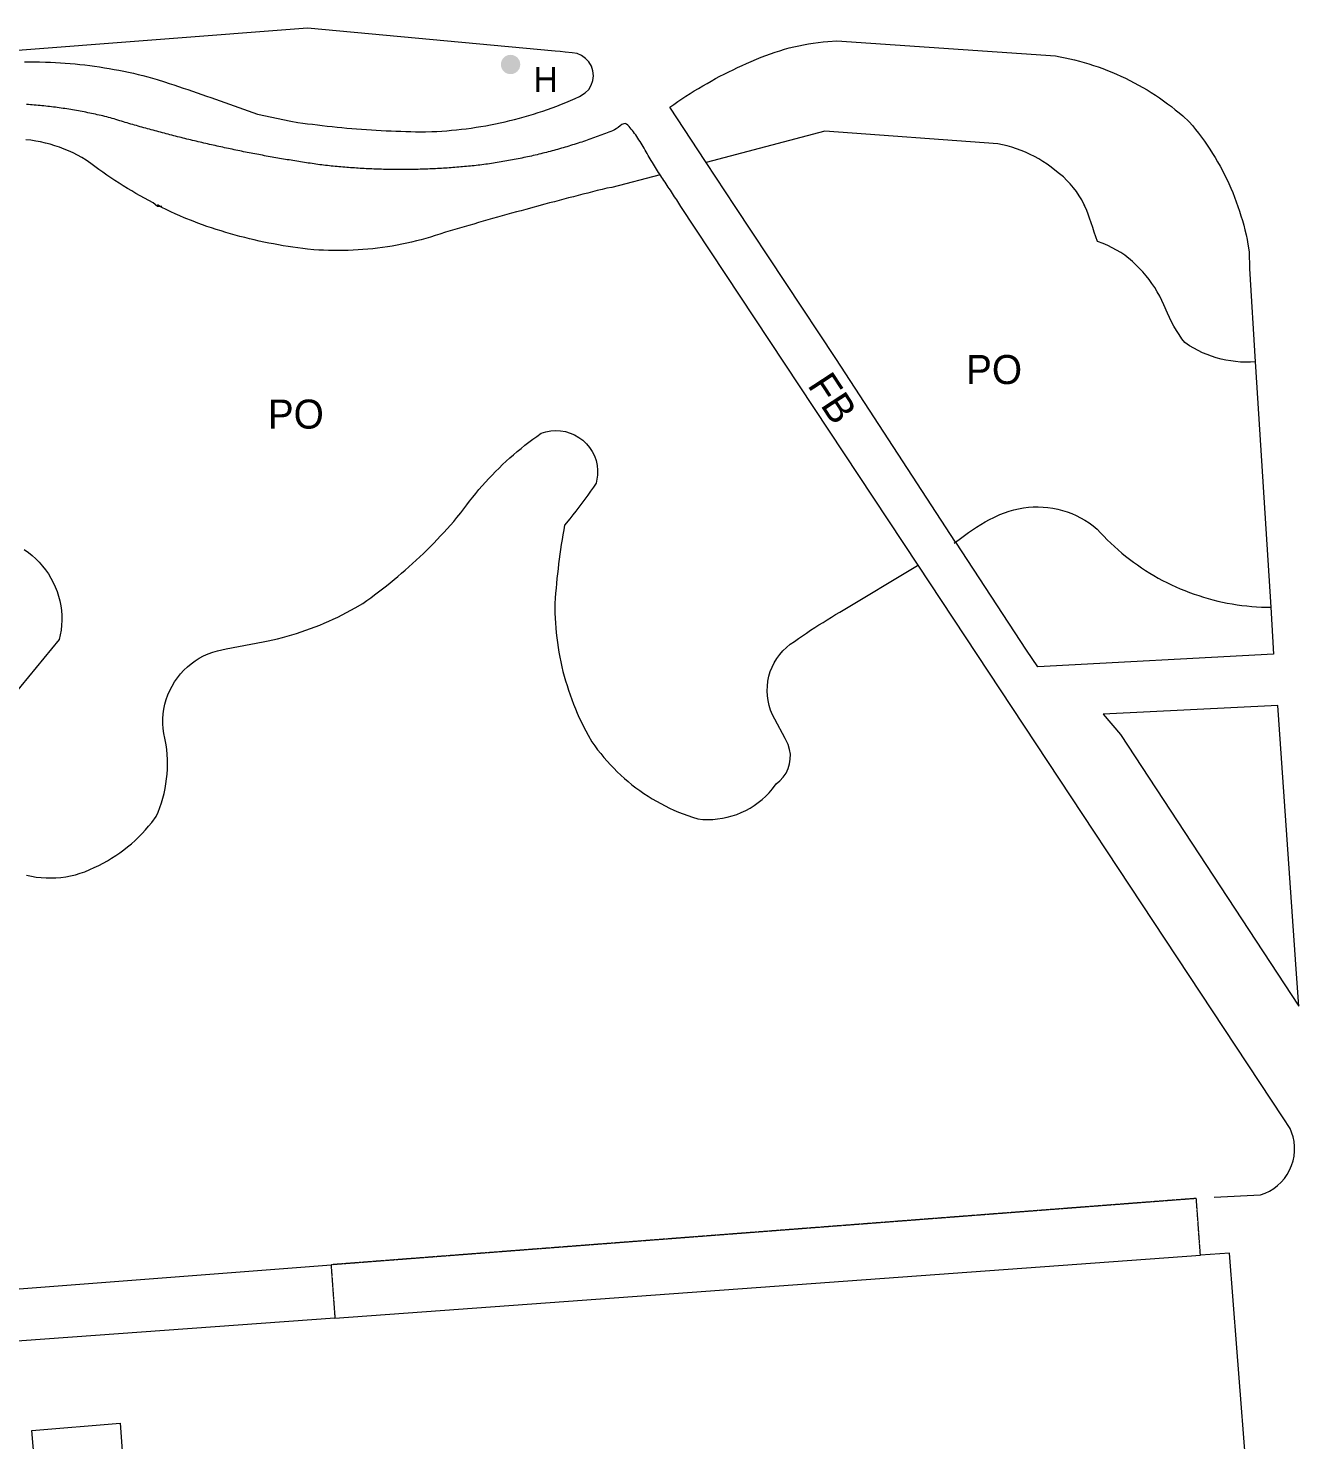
# Model space of a CAD drawing. Header units: millimetres. Extents: x 833924389 to 835767163, y 817400000 to 818811854.
# Drawn here: x 835516493 to 835582174, y 817836242 to 817909211 of the extents above; entities that cross this region are included whole.
import ezdxf

# ---------------------------------------------------------------- set-up
doc = ezdxf.new("R2010")
doc.units = ezdxf.units.MM
doc.header["$LTSCALE"] = 10
doc.header["$MEASUREMENT"] = 0
doc.linetypes.add('11SW4B$1$DGN Style 3', pattern=[2.349844, 1.67846, -0.671384])
doc.layers.add('01_Base_Plan', color=5, linetype='Continuous', lineweight=5)
doc.styles.add('11SW4B$0$Style-WORKING', font='WORKING.shx')

# ---------------------------------------------------------------- blocks, each defined once
blk = doc.blocks.new('11SW4B$0$UTIFH')
at = {"layer": '01_Base_Plan', "linetype": 'Continuous', "lineweight": 13}
h = blk.add_hatch(color=256, dxfattribs=at)
edge = h.paths.add_edge_path()
edge.add_arc((0, 0), 0.5, 0, 360)

msp = doc.modelspace()

# ---------------------------------------------------------------- linework, layer by layer
at = {"layer": '01_Base_Plan', "linetype": 'Continuous'}
for p, q in [((835532347, 817842527), (835577091, 817845777)), ((835501041, 817842897), (835532147, 817845287))]:
    msp.add_line(p, q, dxfattribs=at)
at = {"layer": '01_Base_Plan', "linetype": 'Continuous', "flags": 128}
for points in [[(835516303, 817907480), (835516558, 817907477), (835516812, 817907473), (835517067, 817907468), (835517390, 817907460), (835517644, 817907451), (835517899, 817907440), (835518153, 817907425), (835518407, 817907408), (835518660, 817907388), (835518914, 817907365), (835519167, 817907340), (835519420, 817907312), (835519673, 817907281), (835519925, 817907248), (835520177, 817907211), (835520428, 817907172), (835520679, 817907130), (835520930, 817907086), (835521180, 817907039), (835521430, 817906989), (835521678, 817906936), (835521927, 817906881), (835522175, 817906823), (835522422, 817906763), (835522668, 817906700), (835522914, 817906634), (835523159, 817906565), (835523533, 817906441), (835523774, 817906361), (835524016, 817906280), (835524257, 817906199), (835524498, 817906117), (835524739, 817906036), (835524979, 817905954), (835525220, 817905871), (835525461, 817905788), (835525701, 817905705), (835525941, 817905622), (835526182, 817905538), (835526422, 817905454), (835526662, 817905370), (835526902, 817905285), (835527141, 817905200), (835527381, 817905114), (835527620, 817905029), (835527860, 817904943), (835528099, 817904856), (835528338, 817904770), (835530062, 817904400), (835530434, 817904345), (835530686, 817904310), (835530938, 817904276), (835531191, 817904244), (835531443, 817904212), (835531696, 817904182), (835531949, 817904154), (835532202, 817904126), (835532455, 817904100), (835532708, 817904076), (835532962, 817904052), (835533215, 817904030), (835533469, 817904009), (835533723, 817903990), (835533977, 817903972), (835534231, 817903955), (835534485, 817903940), (835534739, 817903925), (835534993, 817903913), (835535247, 817903901), (835535502, 817903891), (835535756, 817903882), (835536010, 817903874), (835536265, 817903868), (835536519, 817903863), (835536774, 817903860), (835537028, 817903858), (835537364, 817903869), (835537618, 817903881), (835537872, 817903896), (835538126, 817903914), (835538380, 817903935), (835538633, 817903960), (835538886, 817903988), (835539139, 817904018), (835539391, 817904052), (835539643, 817904089), (835539894, 817904130), (835540145, 817904173), (835540395, 817904219), (835540645, 817904269), (835540894, 817904321), (835541143, 817904377), (835541390, 817904436), (835541637, 817904498), (835541883, 817904562), (835542129, 817904630), (835542373, 817904701), (835542616, 817904775), (835542859, 817904852), (835543101, 817904932), (835543341, 817905015), (835543581, 817905101), (835543819, 817905190), (835544057, 817905282), (835544293, 817905376), (835544528, 817905474), (835544762, 817905574), (835544994, 817905678), (835545291, 817905863), (835545465, 817906047), (835545597, 817906264), (835545679, 817906503), (835545708, 817906755), (835545683, 817907007), (835545605, 817907248), (835545477, 817907466), (835545306, 817907653), (835545098, 817907799), (835544865, 817907898), (835544615, 817907945), (835544247, 817907981), (835543993, 817908006), (835543740, 817908031), (835530923, 817909211), (835507445, 817907408)], [(835551542, 817902269), (835551504, 817902327), (835549656, 817905125), (835549863, 817905272), (835550073, 817905416), (835550284, 817905558), (835550496, 817905698), (835550711, 817905835), (835550926, 817905970), (835551144, 817906102), (835551363, 817906232), (835551583, 817906359), (835551805, 817906483), (835552028, 817906606), (835552252, 817906725), (835552478, 817906842), (835552705, 817906957), (835552934, 817907068), (835553164, 817907178), (835553395, 817907284), (835553627, 817907388), (835553860, 817907490), (835554148, 817907610), (835554382, 817907709), (835554619, 817907802), (835554858, 817907890), (835555098, 817907973), (835555341, 817908051), (835555585, 817908123), (835555830, 817908190), (835556077, 817908251), (835556326, 817908307), (835556575, 817908358), (835556826, 817908403), (835557077, 817908442), (835557329, 817908476), (835557582, 817908505), (835557836, 817908527), (835558297, 817908555), (835569590, 817907785), (835569840, 817907739), (835570090, 817907689), (835570338, 817907635), (835570586, 817907575), (835570832, 817907511), (835571077, 817907443), (835571321, 817907369), (835571563, 817907292), (835571804, 817907210), (835572043, 817907123), (835572280, 817907032), (835572516, 817906936), (835572750, 817906836), (835572982, 817906732), (835573212, 817906624), (835573440, 817906511), (835573666, 817906394), (835573889, 817906272), (835574110, 817906147), (835574329, 817906018), (835574545, 817905884), (835574759, 817905746), (835574970, 817905605), (835575179, 817905459), (835575384, 817905310), (835575587, 817905157), (835575787, 817905000), (835575984, 817904839), (835576178, 817904675), (835576514, 817904375), (835576678, 817904181), (835576838, 817903984), (835576994, 817903784), (835577147, 817903580), (835577295, 817903375), (835577440, 817903166), (835577581, 817902955), (835577717, 817902741), (835577850, 817902525), (835577979, 817902306), (835578103, 817902085), (835578224, 817901861), (835578340, 817901635), (835578451, 817901408), (835578559, 817901178), (835578662, 817900946), (835578761, 817900712), (835578855, 817900477), (835578945, 817900239), (835579030, 817900000), (835579111, 817899760), (835579187, 817899518), (835579259, 817899275), (835579326, 817899030), (835579389, 817898784), (835579447, 817898537), (835579500, 817898289), (835579548, 817898041), (835579614, 817897652), (835579619, 817896789), (835579924, 817891960), (835579939, 817891714), (835580723, 817879280), (835580875, 817876859), (835568682, 817876203), (835568091, 817877054), (835564438, 817882644)], [(835549158, 817901636), (835549136, 817901669), (835549081, 817901752), (835549026, 817901836), (835548971, 817901921), (835548917, 817902008), (835548863, 817902096), (835548810, 817902185), (835548757, 817902275), (835548704, 817902366), (835548651, 817902457), (835548598, 817902549), (835548545, 817902640), (835548492, 817902732), (835548439, 817902824), (835548387, 817902915), (835548334, 817903006), (835548280, 817903096), (835548227, 817903186), (835548173, 817903274), (835548119, 817903361), (835548065, 817903447), (835548010, 817903532), (835547955, 817903614), (835547899, 817903695), (835547842, 817903774), (835547785, 817903851), (835547728, 817903925), (835547669, 817903996), (835547610, 817904065), (835547550, 817904131), (835547489, 817904194), (835547427, 817904254), (835547357, 817904284), (835547275, 817904271), (835547184, 817904226), (835547088, 817904160), (835546988, 817904085), (835546889, 817904012), (835546793, 817903952), (835546701, 817903910), (835546607, 817903874), (835546514, 817903838), (835546421, 817903802), (835546328, 817903766), (835546234, 817903730), (835546141, 817903694), (835546047, 817903659), (835545953, 817903625), (835545859, 817903591), (835545765, 817903557), (835545671, 817903523), (835545577, 817903489), (835545482, 817903457), (835545388, 817903424), (835545293, 817903392), (835545198, 817903360), (835545104, 817903328), (835545009, 817903297), (835544914, 817903266), (835544818, 817903235), (835544723, 817903205), (835544628, 817903175), (835544532, 817903146), (835544436, 817903116), (835544341, 817903088), (835544245, 817903059), (835544149, 817903031), (835544053, 817903003), (835543957, 817902976), (835543860, 817902949), (835543764, 817902922), (835543668, 817902895), (835543571, 817902869), (835543474, 817902844), (835543378, 817902818), (835543281, 817902793), (835543184, 817902769), (835543087, 817902744), (835542990, 817902720), (835542893, 817902697), (835542795, 817902673), (835542698, 817902650), (835542601, 817902628), (835542503, 817902606), (835542406, 817902584), (835542308, 817902562), (835542210, 817902541), (835542112, 817902520), (835542014, 817902500), (835541916, 817902480), (835541818, 817902460), (835541720, 817902441), (835541622, 817902422), (835541524, 817902403), (835541426, 817902385), (835541327, 817902367), (835541229, 817902349), (835541130, 817902332), (835541032, 817902315), (835540933, 817902298), (835540834, 817902282), (835540736, 817902266), (835540637, 817902251), (835540538, 817902236), (835540439, 817902221), (835540340, 817902207), (835540241, 817902192), (835540142, 817902179), (835540043, 817902166), (835539944, 817902153), (835539845, 817902140), (835539745, 817902128), (835539646, 817902116), (835539547, 817902105), (835539447, 817902095), (835539348, 817902085), (835539248, 817902075), (835539149, 817902065), (835539049, 817902056), (835538950, 817902047), (835538850, 817902038), (835538750, 817902030), (835538651, 817902021), (835538551, 817902013), (835538451, 817902006), (835538352, 817901998), (835538252, 817901991), (835538152, 817901984), (835538052, 817901978), (835537952, 817901971), (835537853, 817901965), (835537753, 817901960), (835537653, 817901954), (835537553, 817901949), (835537453, 817901944), (835537353, 817901940), (835537253, 817901935), (835537153, 817901931), (835537054, 817901928), (835536954, 817901924), (835536854, 817901921), (835536754, 817901918), (835536654, 817901915), (835536554, 817901913), (835536454, 817901911), (835536354, 817901909), (835536254, 817901908), (835536154, 817901906), (835536054, 817901905), (835535954, 817901905), (835535854, 817901904), (835535754, 817901904), (835535654, 817901904), (835535554, 817901905), (835535454, 817901906), (835535354, 817901907), (835535254, 817901908), (835535154, 817901909), (835535054, 817901911), (835534954, 817901913), (835534854, 817901916), (835534754, 817901918), (835534654, 817901921), (835534554, 817901925), (835534454, 817901928), (835534354, 817901932), (835534254, 817901936), (835534154, 817901941), (835534054, 817901945), (835533955, 817901950), (835533855, 817901955), (835533755, 817901961), (835533655, 817901966), (835533555, 817901973), (835533455, 817901979), (835533356, 817901986), (835533256, 817901993), (835533156, 817902000), (835533056, 817902007), (835532957, 817902015), (835532857, 817902023), (835532757, 817902031), (835532658, 817902040), (835532558, 817902049), (835532459, 817902058), (835532359, 817902067), (835532259, 817902077), (835532160, 817902087), (835532060, 817902097), (835531961, 817902107), (835531862, 817902118), (835531762, 817902130), (835531663, 817902144), (835531564, 817902158), (835531465, 817902172), (835531366, 817902186), (835531267, 817902200), (835531168, 817902215), (835531069, 817902229), (835530971, 817902244), (835530872, 817902259), (835530773, 817902274), (835530674, 817902290), (835530575, 817902305), (835530476, 817902320), (835530378, 817902336), (835530279, 817902352), (835530180, 817902368), (835530081, 817902384), (835529983, 817902400), (835529884, 817902416), (835529785, 817902432), (835529687, 817902449), (835529588, 817902466), (835529490, 817902483), (835529391, 817902500), (835529293, 817902517), (835529194, 817902534), (835529096, 817902552), (835528997, 817902569), (835528899, 817902587), (835528800, 817902605), (835528702, 817902623), (835528604, 817902641), (835528505, 817902659), (835528407, 817902678), (835528309, 817902696), (835528211, 817902715), (835528112, 817902734), (835528014, 817902753), (835527916, 817902772), (835527818, 817902791), (835527720, 817902811), (835527622, 817902830), (835527524, 817902850), (835527426, 817902870), (835527328, 817902890), (835527230, 817902910), (835527132, 817902930), (835527034, 817902951), (835526936, 817902971), (835526838, 817902992), (835526740, 817903013), (835526643, 817903034), (835526545, 817903055), (835526447, 817903076), (835526350, 817903098), (835526252, 817903119), (835526154, 817903141), (835526057, 817903163), (835525959, 817903185), (835525862, 817903207), (835525764, 817903229), (835525667, 817903251), (835525569, 817903274), (835525472, 817903296), (835525374, 817903319), (835525277, 817903342), (835525180, 817903365), (835525082, 817903388), (835524985, 817903412), (835524888, 817903435), (835524791, 817903459), (835524694, 817903483), (835524597, 817903506), (835524500, 817903531), (835524403, 817903555), (835524306, 817903579), (835524209, 817903603), (835524112, 817903628), (835524015, 817903653), (835523918, 817903678), (835523821, 817903703), (835523724, 817903728), (835523628, 817903753), (835523531, 817903779), (835523434, 817903804), (835523338, 817903830), (835523241, 817903856), (835523144, 817903882), (835523048, 817903908), (835522951, 817903934), (835522855, 817903960), (835522758, 817903987), (835522662, 817904014), (835522566, 817904040), (835522469, 817904067), (835522373, 817904095), (835522277, 817904122), (835522181, 817904149), (835522085, 817904177), (835521989, 817904204), (835521892, 817904232), (835521796, 817904260), (835521700, 817904288), (835521605, 817904316), (835521509, 817904345), (835521413, 817904373), (835521317, 817904402), (835521221, 817904430), (835521125, 817904459), (835521030, 817904489), (835520934, 817904519), (835520839, 817904548), (835520743, 817904577), (835520647, 817904604), (835520550, 817904628), (835520452, 817904651), (835520355, 817904674), (835520258, 817904697), (835520160, 817904719), (835520063, 817904741), (835519965, 817904763), (835519867, 817904784), (835519770, 817904805), (835519672, 817904825), (835519574, 817904845), (835519476, 817904865), (835519377, 817904884), (835519279, 817904903), (835519181, 817904921), (835519083, 817904939), (835518984, 817904956), (835518886, 817904974), (835518787, 817904990), (835518688, 817905006), (835518590, 817905022), (835518491, 817905038), (835518392, 817905053), (835518293, 817905068), (835518194, 817905082), (835518095, 817905096), (835517996, 817905109), (835517897, 817905122), (835517798, 817905135), (835517698, 817905147), (835517599, 817905159), (835517500, 817905170), (835517400, 817905181), (835517301, 817905192), (835517201, 817905202), (835517102, 817905211), (835517002, 817905221), (835516903, 817905230), (835516803, 817905238), (835516703, 817905246), (835516604, 817905254), (835516504, 817905261), (835516404, 817905268)], [(835523403, 817900000), (835523311, 817900000), (835523176, 817900000), (835522950, 817900180), (835522726, 817900299), (835522503, 817900421), (835522281, 817900545), (835522060, 817900671), (835521841, 817900800), (835521623, 817900931), (835521406, 817901064), (835521191, 817901200), (835520978, 817901338), (835520766, 817901477), (835520555, 817901620), (835520346, 817901764), (835520138, 817901910), (835519932, 817902059), (835519727, 817902210), (835519482, 817902396), (835519263, 817902526), (835519040, 817902648), (835518813, 817902762), (835518582, 817902869), (835518348, 817902967), (835518110, 817903057), (835517869, 817903139), (835517625, 817903213), (835517379, 817903278), (835517131, 817903334), (835516881, 817903381), (835516630, 817903420), (835516377, 817903450)], [(835579925, 817891960), (835579924, 817891960), (835579671, 817891947), (835579417, 817891945), (835579162, 817891955), (835578909, 817891976), (835578656, 817892009), (835578406, 817892053), (835578157, 817892108), (835577912, 817892174), (835577669, 817892252), (835577431, 817892340), (835577196, 817892439), (835576967, 817892548), (835576743, 817892668), (835576524, 817892798), (835576281, 817892958), (835576131, 817893163), (835575988, 817893372), (835575852, 817893587), (835575723, 817893805), (835575601, 817894028), (835575487, 817894255), (835575381, 817894485), (835575207, 817894912), (835575100, 817895142), (835574984, 817895368), (835574859, 817895588), (835574726, 817895804), (835574584, 817896015), (835574434, 817896220), (835574277, 817896419), (835574111, 817896612), (835573939, 817896798), (835573759, 817896977), (835573572, 817897150), (835573180, 817897472), (835572969, 817897614), (835572752, 817897746), (835572529, 817897867), (835572300, 817897979), (835572067, 817898080), (835571771, 817898189), (835571687, 817898429), (835571603, 817898668), (835571521, 817898908), (835571439, 817899148), (835571357, 817899389), (835571271, 817899648), (835571177, 817899883), (835571123, 817900000), (835571106, 817900036), (835571070, 817900114), (835570952, 817900338), (835570821, 817900555), (835570679, 817900765), (835570525, 817900968), (835570361, 817901161), (835570187, 817901346), (835570003, 817901521), (835569810, 817901686), (835569567, 817901870), (835569367, 817902027), (835569162, 817902177), (835568950, 817902318), (835568733, 817902451), (835568512, 817902575), (835568285, 817902690), (835568054, 817902796), (835567819, 817902893), (835567580, 817902981), (835567338, 817903060), (835567093, 817903128), (835566619, 817903233), (835557670, 817903897), (835551542, 817902269)], [(835564438, 817882644), (835564436, 817882646), (835558236, 817892133), (835553040, 817900000), (835551542, 817902269)], [(835549158, 817901636), (835546658, 817900972), (835546402, 817900943), (835546156, 817900881), (835545909, 817900819), (835545662, 817900756), (835545416, 817900693), (835545169, 817900630), (835544923, 817900566), (835544676, 817900502), (835544430, 817900438), (835544184, 817900374), (835543938, 817900309), (835543692, 817900244), (835543446, 817900178), (835543200, 817900113), (835542217, 817899847), (835541972, 817899779), (835541726, 817899712), (835541481, 817899644), (835541236, 817899576), (835540990, 817899507), (835540745, 817899438), (835540500, 817899369), (835540256, 817899300), (835540011, 817899230), (835539766, 817899160), (835539522, 817899090), (835539277, 817899019), (835539033, 817898948), (835538788, 817898877), (835538544, 817898805), (835538300, 817898733), (835538056, 817898661), (835537779, 817898571), (835537537, 817898492), (835537294, 817898417), (835537049, 817898346), (835536804, 817898278), (835536558, 817898214), (835536310, 817898154), (835536062, 817898098), (835535813, 817898046), (835535563, 817897997), (835535313, 817897952), (835535061, 817897911), (835534810, 817897874), (835534557, 817897841), (835534304, 817897812), (835534051, 817897786), (835533797, 817897765), (835533544, 817897747), (835533289, 817897733), (835533035, 817897723), (835532781, 817897717), (835532526, 817897715), (835532271, 817897717), (835532017, 817897722), (835531763, 817897732), (835531508, 817897745), (835531255, 817897763), (835530935, 817897790), (835530682, 817897821), (835530430, 817897854), (835530178, 817897889), (835529926, 817897928), (835529675, 817897969), (835529424, 817898012), (835529174, 817898058), (835528924, 817898107), (835528675, 817898158), (835528426, 817898211), (835528178, 817898268), (835527930, 817898327), (835527683, 817898388), (835527437, 817898452), (835527191, 817898519), (835526947, 817898588), (835526702, 817898659), (835526459, 817898733), (835526216, 817898810), (835525975, 817898889), (835525734, 817898970), (835525494, 817899054), (835525254, 817899141), (835525016, 817899230), (835524555, 817899410), (835524322, 817899513), (835524091, 817899618), (835523860, 817899726), (835523631, 817899835), (835523403, 817899948), (835523311, 817900000), (835523176, 817900077)], [(835562491, 817881450), (835550238, 817900000), (835550183, 817900083), (835550128, 817900167), (835550073, 817900250), (835550018, 817900334), (835549963, 817900417), (835549908, 817900501), (835549853, 817900584), (835549798, 817900668), (835549742, 817900751), (835549687, 817900834), (835549632, 817900918), (835549577, 817901001), (835549522, 817901085), (835549467, 817901168), (835549412, 817901252), (835549357, 817901335), (835549302, 817901419), (835549246, 817901502), (835549191, 817901585), (835549158, 817901636)], [(835517671, 817865283), (835517926, 817865293), (835518179, 817865315), (835518431, 817865349), (835518681, 817865396), (835518929, 817865455), (835519173, 817865527), (835519414, 817865610), (835519676, 817865717), (835519908, 817865819), (835520138, 817865930), (835520364, 817866047), (835520586, 817866171), (835520804, 817866302), (835521017, 817866440), (835521227, 817866584), (835521431, 817866735), (835521631, 817866892), (835521826, 817867056), (835522015, 817867225), (835522200, 817867400), (835522378, 817867581), (835522551, 817867768), (835522717, 817867959), (835522878, 817868156), (835523103, 817868454), (835523203, 817868688), (835523295, 817868924), (835523377, 817869164), (835523450, 817869407), (835523513, 817869653), (835523567, 817869901), (835523612, 817870151), (835523647, 817870402), (835523671, 817870654), (835523687, 817870908), (835523692, 817871161), (835523688, 817871415), (835523674, 817871668), (835523650, 817871920), (835523616, 817872172), (835523556, 817872505), (835523506, 817872753), (835523473, 817873005), (835523457, 817873258), (835523458, 817873512), (835523476, 817873765), (835523510, 817874016), (835523562, 817874264), (835523630, 817874509), (835523714, 817874748), (835523815, 817874981), (835523930, 817875207), (835524061, 817875425), (835524206, 817875633), (835524364, 817875832), (835524536, 817876019), (835524719, 817876195), (835524914, 817876358), (835525120, 817876508), (835525335, 817876643), (835525559, 817876764), (835525790, 817876870), (835526028, 817876960), (835526271, 817877034), (835526723, 817877127), (835528642, 817877488), (835528891, 817877539), (835529140, 817877593), (835529387, 817877651), (835529634, 817877714), (835529880, 817877780), (835530124, 817877851), (835530368, 817877925), (835530610, 817878004), (835530851, 817878086), (835531090, 817878172), (835531328, 817878263), (835531564, 817878357), (835531799, 817878455), (835532032, 817878557), (835532264, 817878662), (835532494, 817878772), (835532722, 817878885), (835532948, 817879002), (835533172, 817879122), (835533394, 817879246), (835533783, 817879476), (835533991, 817879623), (835534197, 817879771), (835534402, 817879922), (835534605, 817880075), (835534807, 817880230), (835535007, 817880387), (835535205, 817880545), (835535402, 817880706), (835535598, 817880869), (835535792, 817881033), (835535984, 817881200), (835536174, 817881368), (835536363, 817881538), (835536550, 817881710), (835536736, 817881884), (835536920, 817882060), (835537101, 817882237), (835537282, 817882416), (835537460, 817882597), (835537637, 817882780), (835537811, 817882965), (835537984, 817883151), (835538156, 817883339), (835538325, 817883528), (835538492, 817883720), (835538658, 817883912), (835538861, 817884155), (835539008, 817884362), (835539159, 817884567), (835539313, 817884769), (835539470, 817884969), (835539630, 817885166), (835539793, 817885361), (835539958, 817885554), (835540127, 817885743), (835540299, 817885931), (835540474, 817886115), (835540651, 817886297), (835540831, 817886476), (835541014, 817886653), (835541200, 817886827), (835541388, 817886997), (835541579, 817887165), (835541773, 817887330), (835541969, 817887492), (835542167, 817887651), (835542368, 817887807), (835542571, 817887960), (835542777, 817888109), (835543009, 817888272), (835543252, 817888348), (835543502, 817888395), (835543755, 817888412), (835544010, 817888400), (835544260, 817888357), (835544504, 817888286), (835544738, 817888186), (835544958, 817888060), (835545162, 817887908), (835545347, 817887734), (835545509, 817887539), (835545648, 817887326), (835545760, 817887099), (835545845, 817886860), (835545901, 817886612), (835545927, 817886360), (835545923, 817886107), (835545851, 817885694), (835545708, 817885484), (835545562, 817885275), (835545415, 817885068), (835545266, 817884863), (835545115, 817884658), (835544962, 817884456), (835544808, 817884254), (835544651, 817884054), (835544492, 817883856), (835544220, 817883523), (835544175, 817883274), (835544132, 817883024), (835544091, 817882773), (835544051, 817882523), (835544014, 817882272), (835543978, 817882021), (835543944, 817881769), (835543911, 817881518), (835543881, 817881266), (835543852, 817881014), (835543825, 817880762), (835543800, 817880509), (835543777, 817880257), (835543755, 817880004), (835543735, 817879751), (835543716, 817879474), (835543716, 817879221), (835543720, 817878967), (835543730, 817878714), (835543744, 817878460), (835543763, 817878207), (835543786, 817877955), (835543814, 817877703), (835543846, 817877451), (835543883, 817877200), (835543925, 817876950), (835543971, 817876701), (835544022, 817876452), (835544078, 817876205), (835544138, 817875958), (835544202, 817875713), (835544271, 817875469), (835544345, 817875226), (835544423, 817874985), (835544505, 817874745), (835544591, 817874506), (835544683, 817874269), (835544778, 817874034), (835544878, 817873801), (835544982, 817873569), (835545090, 817873340), (835545202, 817873112), (835545319, 817872887), (835545439, 817872664), (835545633, 817872323), (835545779, 817872116), (835545930, 817871912), (835546087, 817871711), (835546248, 817871515), (835546414, 817871323), (835546585, 817871135), (835546760, 817870952), (835546941, 817870773), (835547125, 817870598), (835547314, 817870429), (835547508, 817870264), (835547705, 817870104), (835547906, 817869949), (835548111, 817869799), (835548320, 817869654), (835548533, 817869515), (835548749, 817869380), (835548968, 817869252), (835549191, 817869129), (835549416, 817869011), (835549645, 817868900), (835549876, 817868794), (835550110, 817868694), (835550346, 817868599), (835550585, 817868511), (835550825, 817868429), (835551116, 817868339), (835551369, 817868315), (835551624, 817868306), (835551878, 817868313), (835552132, 817868334), (835552384, 817868371), (835552633, 817868422), (835552879, 817868488), (835553120, 817868569), (835553356, 817868664), (835553586, 817868773), (835553809, 817868895), (835554024, 817869030), (835554231, 817869178), (835554429, 817869338), (835554617, 817869509), (835554794, 817869692), (835554960, 817869884), (835555158, 817870148), (835555354, 817870309), (835555525, 817870497), (835555667, 817870708), (835555777, 817870936), (835555851, 817871179), (835555890, 817871429), (835555891, 817871683), (835555855, 817871934), (835555783, 817872176), (835555621, 817872498), (835555085, 817873500), (835554969, 817873726), (835554872, 817873960), (835554796, 817874202), (835554740, 817874450), (835554706, 817874701), (835554693, 817874954), (835554702, 817875208), (835554732, 817875459), (835554784, 817875708), (835554856, 817875951), (835554949, 817876187), (835555062, 817876414), (835555193, 817876632), (835555342, 817876837), (835555509, 817877029), (835555691, 817877206), (835555887, 817877368), (835556098, 817877512), (835556306, 817877658), (835556516, 817877802), (835556726, 817877945), (835556938, 817878086), (835557151, 817878225), (835557365, 817878363), (835557579, 817878499), (835557795, 817878634), (835558012, 817878767), (835558229, 817878899), (835558452, 817879031), (835562458, 817881444)], [(835564359, 817882589), (835564436, 817882646), (835564694, 817882835), (835564895, 817882992), (835565099, 817883142), (835565308, 817883287), (835565521, 817883427), (835565738, 817883560), (835565958, 817883687), (835566182, 817883808), (835566409, 817883923), (835566722, 817884068), (835566958, 817884164), (835567198, 817884247), (835567443, 817884318), (835567691, 817884375), (835567941, 817884419), (835568194, 817884450), (835568448, 817884467), (835568702, 817884470), (835568957, 817884460), (835569210, 817884436), (835569462, 817884399), (835569711, 817884348), (835569958, 817884285), (835570200, 817884208), (835570438, 817884118), (835570671, 817884016), (835570898, 817883901), (835571118, 817883775), (835571332, 817883637), (835571538, 817883488), (835571747, 817883317), (835571918, 817883129), (835572093, 817882945), (835572272, 817882765), (835572454, 817882588), (835572640, 817882415), (835572830, 817882246), (835573024, 817882082), (835573220, 817881921), (835573421, 817881764), (835573624, 817881612), (835573831, 817881464), (835574040, 817881320), (835574253, 817881181), (835574469, 817881047), (835574687, 817880916), (835574908, 817880791), (835575132, 817880670), (835575358, 817880554), (835575587, 817880443), (835575818, 817880336), (835576051, 817880235), (835576286, 817880138), (835576523, 817880046), (835576762, 817879959), (835577003, 817879878), (835577246, 817879801), (835577490, 817879730), (835577736, 817879663), (835577983, 817879602), (835578231, 817879546), (835578480, 817879495), (835578731, 817879450), (835578982, 817879410), (835579234, 817879375), (835579487, 817879345), (835579740, 817879321), (835579994, 817879302), (835580248, 817879288), (835580723, 817879280)], [(835516291, 817882257), (835516499, 817882111), (835516697, 817881952), (835516886, 817881782), (835517065, 817881602), (835517233, 817881411), (835517389, 817881211), (835517533, 817881002), (835517665, 817880785), (835517784, 817880561), (835517889, 817880330), (835517981, 817880094), (835518059, 817879852), (835518122, 817879607), (835518171, 817879358), (835518205, 817879107), (835518224, 817878854), (835518228, 817878600), (835518218, 817878347), (835518193, 817878094), (835518100, 817877606), (835513327, 817871828)], [(835577801, 817848788), (835580195, 817848898), (835580434, 817848986), (835580662, 817849097), (835580878, 817849231), (835581080, 817849386), (835581265, 817849560), (835581431, 817849752), (835581577, 817849960), (835581701, 817850181), (835581802, 817850414), (835581879, 817850656), (835581930, 817850904), (835581957, 817851156), (835581958, 817851410), (835581932, 817851662), (835581882, 817851910), (835581729, 817852339), (835581360, 817852881), (835562491, 817881450)], [(835581093, 817874208), (835572065, 817873756), (835572956, 817872695), (835582174, 817858649), (835582061, 817860327), (835581093, 817874208)], [(835516410, 817865425), (835516659, 817865371), (835516910, 817865331), (835517163, 817865302), (835517417, 817865287), (835517671, 817865283)], [(835521805, 817829429), (835562864, 817832412), (835579543, 817833682), (835578970, 817840988), (835578587, 817845886), (835577091, 817845777)], [(835532347, 817842527), (835511153, 817840988), (835501129, 817840260), (835501727, 817831160), (835517059, 817832254), (835516683, 817836729), (835521251, 817837106), (835521805, 817829429)]]:
    msp.add_lwpolyline(points, dxfattribs=at)
at = {"layer": '01_Base_Plan', "linetype": '11SW4B$1$DGN Style 3', "flags": 128}
msp.add_lwpolyline([(835577091, 817845777), (835576877, 817848717), (835538630, 817845785), (835532147, 817845287), (835532347, 817842527)], dxfattribs=at)

# ---------------------------------------------------------------- block references
at = {"layer": '01_Base_Plan', "linetype": 'Continuous', "xscale": 1000, "yscale": 1000, "zscale": 1000}
msp.add_blockref('11SW4B$0$UTIFH', (835541428, 817907337), dxfattribs=at)

# ---------------------------------------------------------------- texts
at = {"layer": '01_Base_Plan', "linetype": 'Continuous', "style": '11SW4B$0$Style-WORKING'}
for s, height, p in [('H', 1300, (835542617, 817905915)), ('PO', 1500, (835564972, 817890818)), ('PO', 1500, (835528876, 817888514))]:
    msp.add_text(s, height=height, dxfattribs=at).set_placement(p)
msp.add_text('FB', height=1500, rotation=303.17851, dxfattribs=at).set_placement((835556747, 817890756))

doc.saveas('drawing.dxf')
